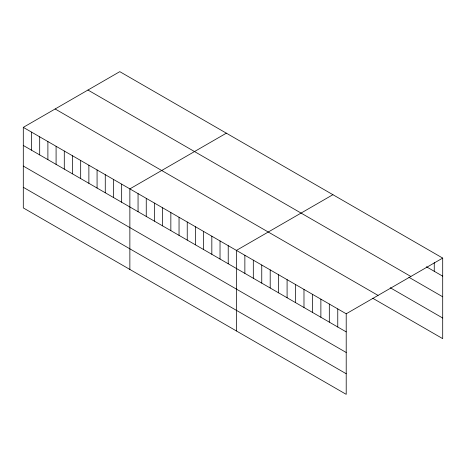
<?xml version="1.0" encoding="UTF-8"?>
<svg xmlns="http://www.w3.org/2000/svg" width="466" height="466" viewBox="0 0 466 466"><rect width="100%" height="100%" fill="white"/><g stroke="black" fill="none" stroke-linecap="round" stroke-linejoin="round"><path stroke-width="0.7" d="M23.3 127.358L346.209 313.787L346.209 394.347L23.3 207.918L23.3 127.358L119.791 71.653L442.7 258.082L442.7 338.642L372.724 298.24M226.354 133.171L129.863 188.881L129.863 269.441M332.91 194.695L236.419 250.405L236.419 330.965M346.209 313.787L442.7 258.082M426.413 266.768L442.7 276.175M87.952 90.037L410.861 276.466M408.921 277.282L442.7 296.79M390.217 287.726L442.7 318.028M55.139 108.974L378.048 295.403M23.3 145.45L346.209 331.885M23.3 166.065L346.209 352.494M23.3 187.303L346.209 373.738M434.254 262.614L434.254 271.299M337.763 308.911L337.763 327.004M329.316 304.036L329.316 322.128M320.876 299.16L320.876 317.253M312.43 294.285L312.43 312.377M303.983 289.409L303.983 307.502M295.537 284.534L295.537 302.626M287.091 279.658L287.091 297.751M278.645 274.783L278.645 292.875M270.198 269.907L270.198 288M261.758 265.032L261.758 283.124M253.312 260.156L253.312 278.249M244.866 255.281L244.866 273.373M228.224 245.669L228.224 263.762M220.028 240.939L220.028 259.032M211.832 236.204L211.832 254.296M203.63 231.474L203.63 249.566M195.435 226.738L195.435 244.836M187.239 222.008L187.239 240.101M179.043 217.278L179.043 235.371M170.847 212.543L170.847 230.635M162.646 207.813L162.646 225.905M154.45 203.077L154.45 221.169M146.254 198.347L146.254 216.44M138.058 193.611L138.058 211.71M121.661 184.146L121.661 202.244M113.465 179.416L113.465 197.508M105.269 174.686L105.269 192.778M97.074 169.95L97.074 188.043M88.878 165.22L88.878 183.313M80.676 160.485L80.676 178.577M72.48 155.755L72.48 173.847M64.285 151.019L64.285 169.117M56.089 146.289L56.089 164.381M47.893 141.559L47.893 159.652M39.692 136.823L39.692 154.916M31.496 132.094L31.496 150.186"/></g></svg>
